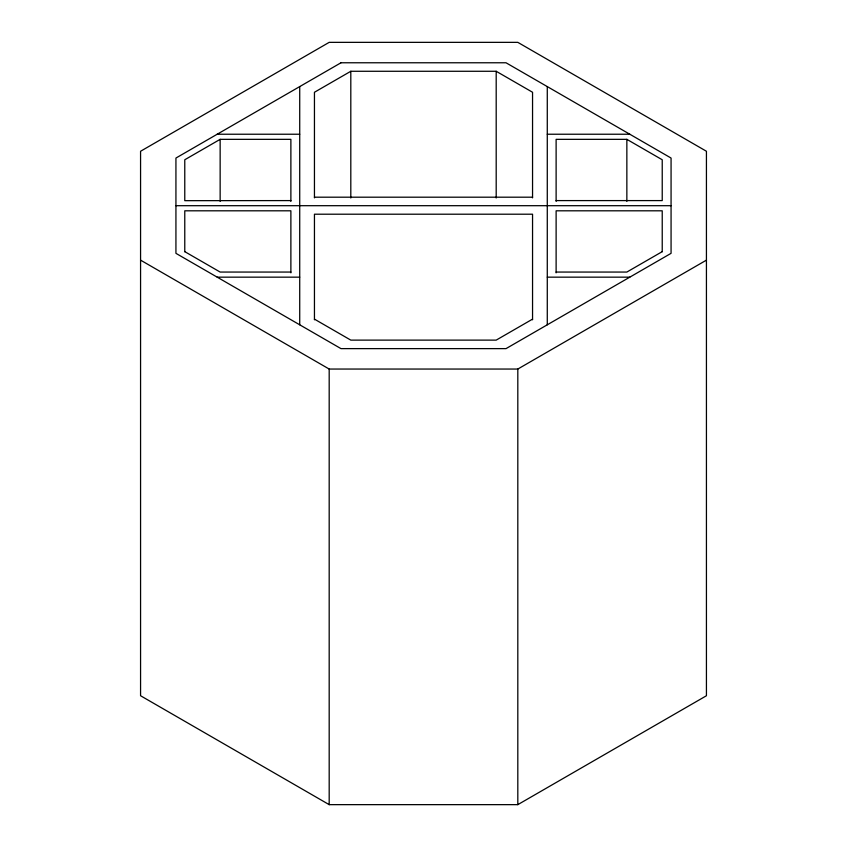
<?xml version="1.0" encoding="UTF-8"?>
<svg xmlns="http://www.w3.org/2000/svg" width="847" height="847" viewBox="0 0 847 847"><rect width="100%" height="100%" fill="white"/><g stroke="black" fill="none" stroke-linecap="round" stroke-linejoin="round"><path stroke-width="1.27" d="M290.881 201.374L290.881 139.342L220.146 139.342L184.773 159.755L184.773 200.675L290.881 200.591M532.551 197.859L532.551 92.259L496.194 71.275L350.806 71.275L314.449 92.259L314.449 197.859M532.551 319.139L496.194 340.123L350.806 340.123L314.449 319.139M662.227 251.644L626.854 272.056L556.119 272.056M140.57 260.145L329.187 369.048L517.813 369.048L706.43 260.145M517.813 804.65L706.43 695.747L706.43 151.253L517.813 42.35L329.187 42.35L140.57 151.253L140.57 695.747L329.187 804.65L517.813 804.65L517.813 369.048M217.192 134.228L299.722 134.228M547.278 134.228L629.808 134.228M556.119 200.591L662.227 200.591L662.227 159.755L626.854 139.342L556.119 139.342L556.119 201.374M314.449 197.192L532.551 197.192M175.932 205.694L671.068 205.694M290.881 272.056L220.146 272.056L184.773 251.644M217.192 277.16L299.722 277.16M547.278 277.16L629.808 277.16M662.227 251.728L662.227 210.808L556.119 210.808L556.119 272.84M626.854 139.342L626.854 201.374M547.278 86.595L547.278 324.803M532.551 319.806L532.551 214.206L314.449 214.206L314.449 319.806M496.194 71.275L496.194 197.997M350.806 71.275L350.806 197.997M329.187 369.048L329.187 804.65M299.722 86.595L299.722 324.803M290.881 272.84L290.881 210.808L184.773 210.808L184.773 251.728M220.146 139.342L220.146 201.374M340.981 62.773L175.932 158.05L175.932 253.338L340.981 348.625L506.019 348.625L671.068 253.338L671.068 158.05L506.019 62.773L340.981 62.773"/></g></svg>
